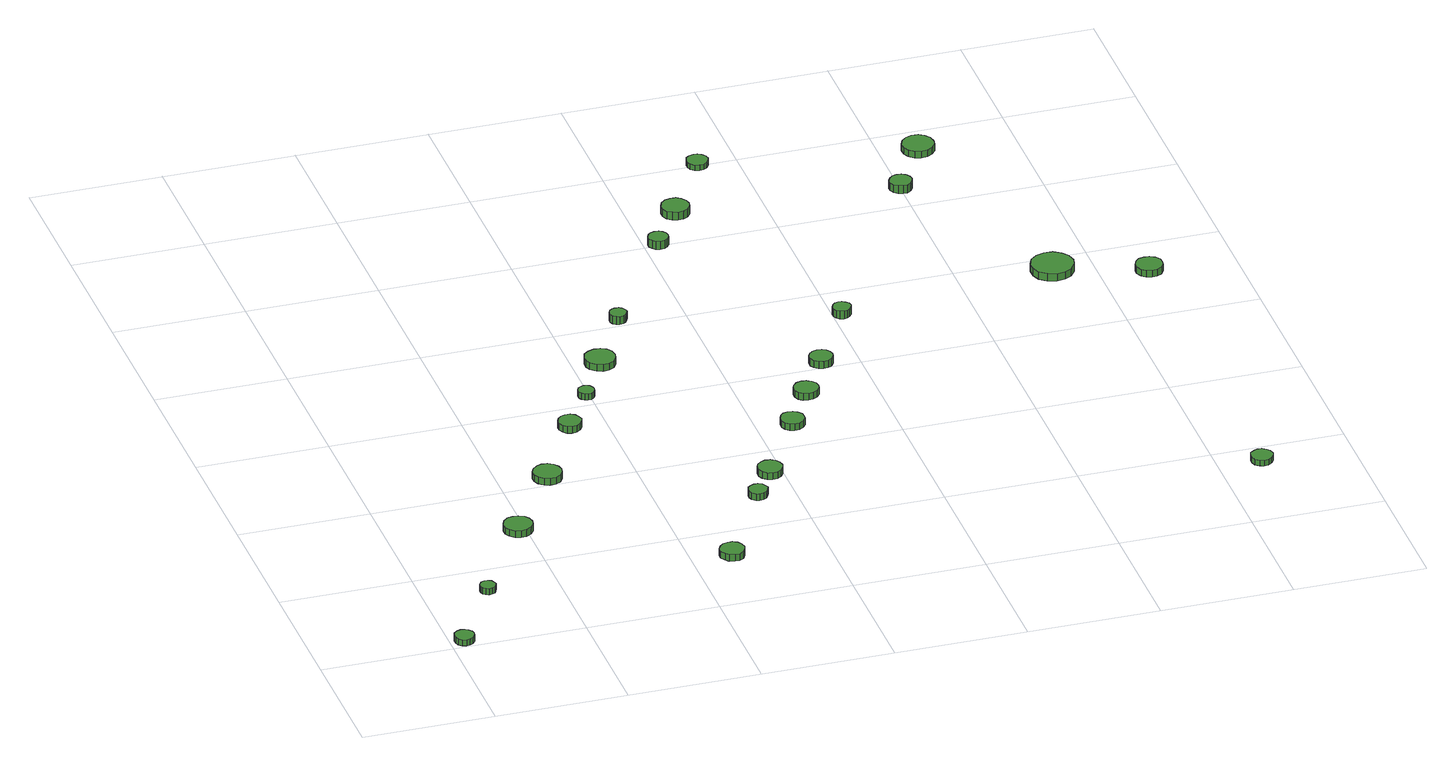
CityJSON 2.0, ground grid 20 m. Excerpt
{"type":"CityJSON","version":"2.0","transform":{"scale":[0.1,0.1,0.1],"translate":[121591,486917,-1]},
"CityObjects":{
"tree1":{"type":"SolitaryVegetationObject","attributes":{"function":"something"},"geometry":[{"type":"MultiSurface","lod":"1","boundaries":[[[0,1,2,3,4,5,6,7,8,9,10,11,12,13,14]],[[15,16,17,18,19,20,21,22,23,24,25,26,27,28,29]],[[0,29,28,1]],[[1,28,27,2]],[[2,27,26,3]],[[3,26,25,4]],[[4,25,24,5]],[[5,24,23,6]],[[6,23,22,7]],[[7,22,21,8]],[[8,21,20,9]],[[9,20,19,10]],[[10,19,18,11]],[[11,18,17,12]],[[12,17,16,13]],[[13,16,15,14]],[[14,15,29,0]]]}]},
"tree2":{"type":"SolitaryVegetationObject","attributes":{"function":"something"},"geometry":[{"type":"MultiSurface","lod":"1","boundaries":[[[30,31,32,33,34,35,36,37,38,39,40,41,42,43,44]],[[45,46,47,48,49,50,51,52,53,54,55,56,57,58,59]],[[30,59,58,31]],[[31,58,57,32]],[[32,57,56,33]],[[33,56,55,34]],[[34,55,54,35]],[[35,54,53,36]],[[36,53,52,37]],[[37,52,51,38]],[[38,51,50,39]],[[39,50,49,40]],[[40,49,48,41]],[[41,48,47,42]],[[42,47,46,43]],[[43,46,45,44]],[[44,45,59,30]]]}]},
"tree3":{"type":"SolitaryVegetationObject","attributes":{"function":"something"},"geometry":[{"type":"MultiSurface","lod":"1","boundaries":[[[60,61,62,63,64,65,66,67,68,69,70,71,72,73,74]],[[75,76,77,78,79,80,81,82,83,84,85,86,87,88,89]],[[60,89,88,61]],[[61,88,87,62]],[[62,87,86,63]],[[63,86,85,64]],[[64,85,84,65]],[[65,84,83,66]],[[66,83,82,67]],[[67,82,81,68]],[[68,81,80,69]],[[69,80,79,70]],[[70,79,78,71]],[[71,78,77,72]],[[72,77,76,73]],[[73,76,75,74]],[[74,75,89,60]]]}]},
"tree4":{"type":"SolitaryVegetationObject","attributes":{"function":"something"},"geometry":[{"type":"MultiSurface","lod":"1","boundaries":[[[90,91,92,93,94,95,96,97,98,99,100,101,102,103,104]],[[105,106,107,108,109,110,111,112,113,114,115,116,117,118,119]],[[90,119,118,91]],[[91,118,117,92]],[[92,117,116,93]],[[93,116,115,94]],[[94,115,114,95]],[[95,114,113,96]],[[96,113,112,97]],[[97,112,111,98]],[[98,111,110,99]],[[99,110,109,100]],[[100,109,108,101]],[[101,108,107,102]],[[102,107,106,103]],[[103,106,105,104]],[[104,105,119,90]]]}]},
"tree5":{"type":"SolitaryVegetationObject","attributes":{"function":"something"},"geometry":[{"type":"MultiSurface","lod":"1","boundaries":[[[120,121,122,123,124,125,126,127,128,129,130,131,132,133,134]],[[135,136,137,138,139,140,141,142,143,144,145,146,147,148,149]],[[120,149,148,121]],[[121,148,147,122]],[[122,147,146,123]],[[123,146,145,124]],[[124,145,144,125]],[[125,144,143,126]],[[126,143,142,127]],[[127,142,141,128]],[[128,141,140,129]],[[129,140,139,130]],[[130,139,138,131]],[[131,138,137,132]],[[132,137,136,133]],[[133,136,135,134]],[[134,135,149,120]]]}]},
"tree6":{"type":"SolitaryVegetationObject","attributes":{"function":"something"},"geometry":[{"type":"MultiSurface","lod":"1","boundaries":[[[150,151,152,153,154,155,156,157,158,159,160,161,162,163,164]],[[165,166,167,168,169,170,171,172,173,174,175,176,177,178,179]],[[150,179,178,151]],[[151,178,177,152]],[[152,177,176,153]],[[153,176,175,154]],[[154,175,174,155]],[[155,174,173,156]],[[156,173,172,157]],[[157,172,171,158]],[[158,171,170,159]],[[159,170,169,160]],[[160,169,168,161]],[[161,168,167,162]],[[162,167,166,163]],[[163,166,165,164]],[[164,165,179,150]]]}]},
"tree7":{"type":"SolitaryVegetationObject","attributes":{"function":"something"},"geometry":[{"type":"MultiSurface","lod":"1","boundaries":[[[180,181,182,183,184,185,186,187,188,189,190,191,192,193,194]],[[195,196,197,198,199,200,201,202,203,204,205,206,207,208,209]],[[180,209,208,181]],[[181,208,207,182]],[[182,207,206,183]],[[183,206,205,184]],[[184,205,204,185]],[[185,204,203,186]],[[186,203,202,187]],[[187,202,201,188]],[[188,201,200,189]],[[189,200,199,190]],[[190,199,198,191]],[[191,198,197,192]],[[192,197,196,193]],[[193,196,195,194]],[[194,195,209,180]]]}]},
"tree8":{"type":"SolitaryVegetationObject","attributes":{"function":"something"},"geometry":[{"type":"MultiSurface","lod":"1","boundaries":[[[210,211,212,213,214,215,216,217,218,219,220,221,222,223,224]],[[225,226,227,228,229,230,231,232,233,234,235,236,237,238,239]],[[210,239,238,211]],[[211,238,237,212]],[[212,237,236,213]],[[213,236,235,214]],[[214,235,234,215]],[[215,234,233,216]],[[216,233,232,217]],[[217,232,231,218]],[[218,231,230,219]],[[219,230,229,220]],[[220,229,228,221]],[[221,228,227,222]],[[222,227,226,223]],[[223,226,225,224]],[[224,225,239,210]]]}]},
"tree9":{"type":"SolitaryVegetationObject","attributes":{"function":"something"},"geometry":[{"type":"MultiSurface","lod":"1","boundaries":[[[240,241,242,243,244,245,246,247,248,249,250,251,252,253,254]],[[255,256,257,258,259,260,261,262,263,264,265,266,267,268,269]],[[240,269,268,241]],[[241,268,267,242]],[[242,267,266,243]],[[243,266,265,244]],[[244,265,264,245]],[[245,264,263,246]],[[246,263,262,247]],[[247,262,261,248]],[[248,261,260,249]],[[249,260,259,250]],[[250,259,258,251]],[[251,258,257,252]],[[252,257,256,253]],[[253,256,255,254]],[[254,255,269,240]]]}]},
"tree10":{"type":"SolitaryVegetationObject","attributes":{"function":"something"},"geometry":[{"type":"MultiSurface","lod":"1","boundaries":[[[270,271,272,273,274,275,276,277,278,279,280,281,282,283,284]],[[285,286,287,288,289,290,291,292,293,294,295,296,297,298,299]],[[270,299,298,271]],[[271,298,297,272]],[[272,297,296,273]],[[273,296,295,274]],[[274,295,294,275]],[[275,294,293,276]],[[276,293,292,277]],[[277,292,291,278]],[[278,291,290,279]],[[279,290,289,280]],[[280,289,288,281]],[[281,288,287,282]],[[282,287,286,283]],[[283,286,285,284]],[[284,285,299,270]]]}]},
"tree11":{"type":"SolitaryVegetationObject","attributes":{"function":"something"},"geometry":[{"type":"MultiSurface","lod":"1","boundaries":[[[300,301,302,303,304,305,306,307,308,309,310,311,312,313,314]],[[315,316,317,318,319,320,321,322,323,324,325,326,327,328,329]],[[300,329,328,301]],[[301,328,327,302]],[[302,327,326,303]],[[303,326,325,304]],[[304,325,324,305]],[[305,324,323,306]],[[306,323,322,307]],[[307,322,321,308]],[[308,321,320,309]],[[309,320,319,310]],[[310,319,318,311]],[[311,318,317,312]],[[312,317,316,313]],[[313,316,315,314]],[[314,315,329,300]]]}]},
"tree12":{"type":"SolitaryVegetationObject","attributes":{"function":"something"},"geometry":[{"type":"MultiSurface","lod":"1","boundaries":[[[330,331,332,333,334,335,336,337,338,339,340,341,342,343,344]],[[345,346,347,348,349,350,351,352,353,354,355,356,357,358,359]],[[330,359,358,331]],[[331,358,357,332]],[[332,357,356,333]],[[333,356,355,334]],[[334,355,354,335]],[[335,354,353,336]],[[336,353,352,337]],[[337,352,351,338]],[[338,351,350,339]],[[339,350,349,340]],[[340,349,348,341]],[[341,348,347,342]],[[342,347,346,343]],[[343,346,345,344]],[[344,345,359,330]]]}]},
"tree13":{"type":"SolitaryVegetationObject","attributes":{"function":"something"},"geometry":[{"type":"MultiSurface","lod":"1","boundaries":[[[360,361,362,363,364,365,366,367,368,369,370,371,372,373,374]],[[375,376,377,378,379,380,381,382,383,384,385,386,387,388,389]],[[360,389,388,361]],[[361,388,387,362]],[[362,387,386,363]],[[363,386,385,364]],[[364,385,384,365]],[[365,384,383,366]],[[366,383,382,367]],[[367,382,381,368]],[[368,381,380,369]],[[369,380,379,370]],[[370,379,378,371]],[[371,378,377,372]],[[372,377,376,373]],[[373,376,375,374]],[[374,375,389,360]]]}]},
"tree14":{"type":"SolitaryVegetationObject","attributes":{"function":"something"},"geometry":[{"type":"MultiSurface","lod":"1","boundaries":[[[390,391,392,393,394,395,396,397,398,399,400,401,402,403,404]],[[405,406,407,408,409,410,411,412,413,414,415,416,417,418,419]],[[390,419,418,391]],[[391,418,417,392]],[[392,417,416,393]],[[393,416,415,394]],[[394,415,414,395]],[[395,414,413,396]],[[396,413,412,397]],[[397,412,411,398]],[[398,411,410,399]],[[399,410,409,400]],[[400,409,408,401]],[[401,408,407,402]],[[402,407,406,403]],[[403,406,405,404]],[[404,405,419,390]]]}]},
"tree15":{"type":"SolitaryVegetationObject","attributes":{"function":"something"},"geometry":[{"type":"MultiSurface","lod":"1","boundaries":[[[420,421,422,423,424,425,426,427,428,429,430,431,432,433,434]],[[435,436,437,438,439,440,441,442,443,444,445,446,447,448,449]],[[420,449,448,421]],[[421,448,447,422]],[[422,447,446,423]],[[423,446,445,424]],[[424,445,444,425]],[[425,444,443,426]],[[426,443,442,427]],[[427,442,441,428]],[[428,441,440,429]],[[429,440,439,430]],[[430,439,438,431]],[[431,438,437,432]],[[432,437,436,433]],[[433,436,435,434]],[[434,435,449,420]]]}]},
"tree16":{"type":"SolitaryVegetationObject","attributes":{"function":"something"},"geometry":[{"type":"MultiSurface","lod":"1","boundaries":[[[450,451,452,453,454,455,456,457,458,459,460,461,462,463,464]],[[465,466,467,468,469,470,471,472,473,474,475,476,477,478,479]],[[450,479,478,451]],[[451,478,477,452]],[[452,477,476,453]],[[453,476,475,454]],[[454,475,474,455]],[[455,474,473,456]],[[456,473,472,457]],[[457,472,471,458]],[[458,471,470,459]],[[459,470,469,460]],[[460,469,468,461]],[[461,468,467,462]],[[462,467,466,463]],[[463,466,465,464]],[[464,465,479,450]]]}]},
"tree17":{"type":"SolitaryVegetationObject","attributes":{"function":"something"},"geometry":[{"type":"MultiSurface","lod":"1","boundaries":[[[480,481,482,483,484,485,486,487,488,489,490,491,492,493,494]],[[495,496,497,498,499,500,501,502,503,504,505,506,507,508,509]],[[480,509,508,481]],[[481,508,507,482]],[[482,507,506,483]],[[483,506,505,484]],[[484,505,504,485]],[[485,504,503,486]],[[486,503,502,487]],[[487,502,501,488]],[[488,501,500,489]],[[489,500,499,490]],[[490,499,498,491]],[[491,498,497,492]],[[492,497,496,493]],[[493,496,495,494]],[[494,495,509,480]]]}]},
"tree18":{"type":"SolitaryVegetationObject","attributes":{"function":"something"},"geometry":[{"type":"MultiSurface","lod":"1","boundaries":[[[510,511,512,513,514,515,516,517,518,519,520,521,522,523,524]],[[525,526,527,528,529,530,531,532,533,534,535,536,537,538,539]],[[510,539,538,511]],[[511,538,537,512]],[[512,537,536,513]],[[513,536,535,514]],[[514,535,534,515]],[[515,534,533,516]],[[516,533,532,517]],[[517,532,531,518]],[[518,531,530,519]],[[519,530,529,520]],[[520,529,528,521]],[[521,528,527,522]],[[522,527,526,523]],[[523,526,525,524]],[[524,525,539,510]]]}]},
"tree19":{"type":"SolitaryVegetationObject","attributes":{"function":"something"},"geometry":[{"type":"MultiSurface","lod":"1","boundaries":[[[540,541,542,543,544,545,546,547,548,549,550,551,552,553,554]],[[555,556,557,558,559,560,561,562,563,564,565,566,567,568,569]],[[540,569,568,541]],[[541,568,567,542]],[[542,567,566,543]],[[543,566,565,544]],[[544,565,564,545]],[[545,564,563,546]],[[546,563,562,547]],[[547,562,561,548]],[[548,561,560,549]],[[549,560,559,550]],[[550,559,558,551]],[[551,558,557,552]],[[552,557,556,553]],[[553,556,555,554]],[[554,555,569,540]]]}]},
"tree20":{"type":"SolitaryVegetationObject","attributes":{"function":"something"},"geometry":[{"type":"MultiSurface","lod":"1","boundaries":[[[570,571,572,573,574,575,576,577,578,579,580,581,582,583,584]],[[585,586,587,588,589,590,591,592,593,594,595,596,597,598,599]],[[570,599,598,571]],[[571,598,597,572]],[[572,597,596,573]],[[573,596,595,574]],[[574,595,594,575]],[[575,594,593,576]],[[576,593,592,577]],[[577,592,591,578]],[[578,591,590,579]],[[579,590,589,580]],[[580,589,588,581]],[[581,588,587,582]],[[582,587,586,583]],[[583,586,585,584]],[[584,585,599,570]]]}]},
"tree21":{"type":"SolitaryVegetationObject","attributes":{"function":"something"},"geometry":[{"type":"MultiSurface","lod":"1","boundaries":[[[600,601,602,603,604,605,606,607,608,609,610,611,612,613,614]],[[615,616,617,618,619,620,621,622,623,624,625,626,627,628,629]],[[600,629,628,601]],[[601,628,627,602]],[[602,627,626,603]],[[603,626,625,604]],[[604,625,624,605]],[[605,624,623,606]],[[606,623,622,607]],[[607,622,621,608]],[[608,621,620,609]],[[609,620,619,610]],[[610,619,618,611]],[[611,618,617,612]],[[612,617,616,613]],[[613,616,615,614]],[[614,615,629,600]]]}]},
"tree22":{"type":"SolitaryVegetationObject","attributes":{"function":"something"},"geometry":[{"type":"MultiSurface","lod":"1","boundaries":[[[630,631,632,633,634,635,636,637,638,639,640,641,642,643,644]],[[645,646,647,648,649,650,651,652,653,654,655,656,657,658,659]],[[630,659,658,631]],[[631,658,657,632]],[[632,657,656,633]],[[633,656,655,634]],[[634,655,654,635]],[[635,654,653,636]],[[636,653,652,637]],[[637,652,651,638]],[[638,651,650,639]],[[639,650,649,640]],[[640,649,648,641]],[[641,648,647,642]],[[642,647,646,643]],[[643,646,645,644]],[[644,645,659,630]]]}]},
"tree23":{"type":"SolitaryVegetationObject","attributes":{"function":"something"},"geometry":[{"type":"MultiSurface","lod":"1","boundaries":[[[660,661,662,663,664,665,666,667,668,669,670,671,672,673,674]],[[675,676,677,678,679,680,681,682,683,684,685,686,687,688,689]],[[660,689,688,661]],[[661,688,687,662]],[[662,687,686,663]],[[663,686,685,664]],[[664,685,684,665]],[[665,684,683,666]],[[666,683,682,667]],[[667,682,681,668]],[[668,681,680,669]],[[669,680,679,670]],[[670,679,678,671]],[[671,678,677,672]],[[672,677,676,673]],[[673,676,675,674]],[[674,675,689,660]]]}]}
},
"vertices":[
[36,16,16],[35,22,16],[31,27,16],[26,30,16],[20,31,16],[14,29,16],[9,25,16],[7,19,16],[7,13,16],[9,7,16],[14,3,16],[20,1,16],[26,2,16],[31,5,16],[35,10,16],[35,10,6],[31,5,6],[26,2,6],[20,1,6],[14,3,6],[9,7,6],[7,13,6],[7,19,6],[9,25,6],[14,29,6],[20,31,6],[26,30,6],[31,27,6],[35,22,6],[36,16,6],
[108,141,16],[106,146,16],[104,150,16],[99,153,16],[94,153,16],[89,151,16],[86,148,16],[84,144,16],[84,139,16],[86,134,16],[89,131,16],[94,129,16],[99,130,16],[104,132,16],[106,136,16],[106,136,6],[104,132,6],[99,130,6],[94,129,6],[89,131,6],[86,134,6],[84,139,6],[84,144,6],[86,148,6],[89,151,6],[94,153,6],[99,153,6],[104,150,6],[106,146,6],[108,141,6],
[210,292,17],[208,301,17],[203,308,17],[195,312,17],[186,313,17],[178,311,17],[171,305,17],[167,296,17],[167,287,17],[171,279,17],[178,273,17],[186,270,17],[195,271,17],[203,276,17],[208,283,17],[208,283,6],[203,276,6],[195,271,6],[186,270,6],[178,273,6],[171,279,6],[167,287,6],[167,296,6],[171,305,6],[178,311,6],[186,313,6],[195,312,6],[203,308,6],[208,301,6],[210,292,6],
[294,420,17],[292,429,17],[287,436,17],[279,441,17],[270,442,17],[262,439,17],[255,433,17],[251,425,17],[251,416,17],[255,408,17],[262,402,17],[270,399,17],[279,400,17],[287,404,17],[292,412,17],[292,412,6],[287,404,6],[279,400,6],[270,399,6],[262,402,6],[255,408,6],[251,416,6],[251,425,6],[255,433,6],[262,439,6],[270,442,6],[279,441,6],[287,436,6],[292,429,6],[294,420,6],
[479,133,17],[477,141,17],[473,147,17],[466,151,17],[459,151,17],[451,149,17],[446,144,17],[442,137,17],[442,129,17],[446,122,17],[451,117,17],[459,115,17],[466,115,17],[473,119,17],[477,126,17],[477,126,6],[473,119,6],[466,115,6],[459,115,6],[451,117,6],[446,122,6],[442,129,6],[442,137,6],[446,144,6],[451,149,6],[459,151,6],[466,151,6],[473,147,6],[477,141,6],[479,133,6],
[364,548,17],[362,555,17],[358,561,17],[352,565,17],[344,565,17],[337,563,17],[332,558,17],[329,551,17],[329,544,17],[332,537,17],[337,532,17],[344,530,17],[352,531,17],[358,535,17],[362,541,17],[362,541,6],[358,535,6],[352,531,6],[344,530,6],[337,532,6],[332,537,6],[329,544,6],[329,551,6],[332,558,6],[337,563,6],[344,565,6],[352,565,6],[358,561,6],[362,555,6],[364,548,6],
[407,625,16],[406,630,16],[403,635,16],[399,637,16],[394,638,16],[389,636,16],[385,633,16],[383,628,16],[383,623,16],[385,618,16],[389,614,16],[394,613,16],[399,613,16],[403,616,16],[406,620,16],[406,620,6],[403,616,6],[399,613,6],[394,613,6],[389,614,6],[385,618,6],[383,623,6],[383,628,6],[385,633,6],[389,636,6],[394,638,6],[399,637,6],[403,635,6],[406,630,6],[407,625,6],
[561,283,17],[559,289,17],[556,294,17],[550,297,17],[544,297,17],[539,295,17],[534,291,17],[532,286,17],[532,280,17],[534,274,17],[539,270,17],[544,268,17],[550,269,17],[556,272,17],[559,277,17],[559,277,6],[556,272,6],[550,269,6],[544,268,6],[539,270,6],[534,274,6],[532,280,6],[532,286,6],[534,291,6],[539,295,6],[544,297,6],[550,297,6],[556,294,6],[559,289,6],[561,283,6],
[464,707,17],[462,717,17],[457,725,17],[448,729,17],[439,730,17],[430,727,17],[422,721,17],[419,712,17],[419,702,17],[422,694,17],[430,687,17],[439,684,17],[448,685,17],[457,690,17],[462,698,17],[462,698,6],[457,690,6],[448,685,6],[439,684,6],[430,687,6],[422,694,6],[419,702,6],[419,712,6],[422,721,6],[430,727,6],[439,730,6],[448,729,6],[457,725,6],[462,717,6],[464,707,6],
[600,338,17],[598,346,17],[594,352,17],[587,356,17],[579,357,17],[572,354,17],[566,349,17],[563,342,17],[563,334,17],[566,327,17],[572,322,17],[579,319,17],[587,320,17],[594,324,17],[598,330,17],[598,330,6],[594,324,6],[587,320,6],[579,319,6],[572,322,6],[566,327,6],[563,334,6],[563,342,6],[566,349,6],[572,354,6],[579,357,6],[587,356,6],[594,352,6],[598,346,6],[600,338,6],
[516,816,19],[514,821,19],[511,826,19],[507,828,19],[501,829,19],[496,827,19],[492,824,19],[490,819,19],[490,813,19],[492,808,19],[496,805,19],[501,803,19],[507,804,19],[511,806,19],[514,811,19],[514,811,6],[511,806,6],[507,804,6],[501,803,6],[496,805,6],[492,808,6],[490,813,6],[490,819,6],[492,824,6],[496,827,6],[501,829,6],[507,828,6],[511,826,6],[514,821,6],[516,816,6],
[671,460,17],[670,467,17],[665,473,17],[659,477,17],[651,478,17],[644,476,17],[639,471,17],[636,464,17],[636,456,17],[639,449,17],[644,444,17],[651,442,17],[659,443,17],[665,447,17],[670,453,17],[670,453,6],[665,447,6],[659,443,6],[651,442,6],[644,444,6],[639,449,6],[636,456,6],[636,464,6],[639,471,6],[644,476,6],[651,478,6],[659,477,6],[665,473,6],[670,467,6],[671,460,6],
[716,536,17],[715,544,17],[710,550,17],[703,554,17],[696,555,17],[688,553,17],[682,547,17],[679,540,17],[679,533,17],[682,525,17],[688,520,17],[696,518,17],[703,519,17],[710,523,17],[715,529,17],[715,529,6],[710,523,6],[703,519,6],[696,518,6],[688,520,6],[682,525,6],[679,533,6],[679,540,6],[682,547,6],[688,553,6],[696,555,6],[703,554,6],[710,550,6],[715,544,6],[716,536,6],
[636,1002,20],[635,1008,20],[631,1013,20],[626,1017,20],[619,1017,20],[613,1015,20],[609,1011,20],[606,1005,20],[606,999,20],[609,993,20],[613,989,20],[619,987,20],[626,988,20],[631,991,20],[635,996,20],[635,996,7],[631,991,7],[626,988,7],[619,987,7],[613,989,7],[609,993,7],[606,999,7],[606,1005,7],[609,1011,7],[613,1015,7],[619,1017,7],[626,1017,7],[631,1013,7],[635,1008,7],[636,1002,7],
[762,614,18],[760,621,18],[756,627,18],[750,630,18],[743,631,18],[736,629,18],[730,624,18],[727,618,18],[727,610,18],[730,604,18],[736,599,18],[743,597,18],[750,598,18],[756,601,18],[760,607,18],[760,607,6],[756,601,6],[750,598,6],[743,597,6],[736,599,6],[730,604,6],[727,610,6],[727,618,6],[730,624,6],[736,629,6],[743,631,6],[750,630,6],[756,627,6],[760,621,6],[762,614,6],
[692,1081,19],[690,1089,19],[685,1096,19],[678,1101,19],[669,1101,19],[661,1099,19],[654,1093,19],[651,1085,19],[651,1076,19],[654,1068,19],[661,1063,19],[669,1060,19],[678,1061,19],[685,1065,19],[690,1072,19],[690,1072,6],[685,1065,6],[678,1061,6],[669,1060,6],[661,1063,6],[654,1068,6],[651,1076,6],[651,1085,6],[654,1093,6],[661,1099,6],[669,1101,6],[678,1101,6],[685,1096,6],[690,1089,6],[692,1081,6],
[825,728,24],[824,734,24],[820,738,24],[815,741,24],[810,742,24],[804,740,24],[800,736,24],[798,731,24],[798,725,24],[800,720,24],[804,716,24],[810,714,24],[815,715,24],[820,718,24],[824,723,24],[824,723,11],[820,718,11],[815,715,11],[810,714,11],[804,716,11],[800,720,11],[798,725,11],[798,731,11],[800,736,11],[804,740,11],[810,742,11],[815,741,11],[820,738,11],[824,734,11],[825,728,11],
[758,1199,16],[756,1206,16],[752,1211,16],[746,1215,16],[740,1215,16],[733,1213,16],[728,1209,16],[726,1203,16],[726,1196,16],[728,1190,16],[733,1185,16],[740,1183,16],[746,1184,16],[752,1187,16],[756,1193,16],[756,1193,7],[752,1187,7],[746,1184,7],[740,1183,7],[733,1185,7],[728,1190,7],[726,1196,7],[726,1203,7],[728,1209,7],[733,1213,7],[740,1215,7],[746,1215,7],[752,1211,7],[756,1206,7],[758,1199,7],
[1282,161,16],[1280,168,16],[1276,173,16],[1270,177,16],[1263,178,16],[1257,175,16],[1251,171,16],[1249,164,16],[1249,158,16],[1251,151,16],[1257,146,16],[1263,144,16],[1270,145,16],[1276,149,16],[1280,154,16],[1280,154,7],[1276,149,7],[1270,145,7],[1263,144,7],[1257,146,7],[1251,151,7],[1249,158,7],[1249,164,7],[1251,171,7],[1257,175,7],[1263,178,7],[1270,177,7],[1276,173,7],[1280,168,7],[1282,161,7],
[1017,1047,22],[1015,1054,22],[1011,1060,22],[1005,1063,22],[998,1064,22],[991,1062,22],[986,1057,22],[983,1051,22],[983,1044,22],[986,1037,22],[991,1033,22],[998,1031,22],[1005,1031,22],[1011,1035,22],[1015,1041,22],[1015,1041,9],[1011,1035,9],[1005,1031,9],[998,1031,9],[991,1033,9],[986,1037,9],[983,1044,9],[983,1051,9],[986,1057,9],[991,1062,9],[998,1064,9],[1005,1063,9],[1011,1060,9],[1015,1054,9],[1017,1047,9],
[1171,765,18],[1168,778,18],[1160,788,18],[1149,795,18],[1136,796,18],[1123,792,18],[1113,784,18],[1108,771,18],[1108,758,18],[1113,746,18],[1123,738,18],[1136,733,18],[1149,735,18],[1160,741,18],[1168,752,18],[1168,752,6],[1160,741,6],[1149,735,6],[1136,733,6],[1123,738,6],[1113,746,6],[1108,758,6],[1108,771,6],[1113,784,6],[1123,792,6],[1136,796,6],[1149,795,6],[1160,788,6],[1168,778,6],[1171,765,6],
[1080,1146,18],[1078,1156,18],[1072,1164,18],[1064,1169,18],[1054,1170,18],[1045,1167,18],[1037,1160,18],[1033,1151,18],[1033,1141,18],[1037,1132,18],[1045,1125,18],[1054,1122,18],[1064,1123,18],[1072,1128,18],[1078,1136,18],[1078,1136,7],[1072,1128,7],[1064,1123,7],[1054,1122,7],[1045,1125,7],[1037,1132,7],[1033,1141,7],[1033,1151,7],[1037,1160,7],[1045,1167,7],[1054,1170,7],[1064,1169,7],[1072,1164,7],[1078,1156,7],[1080,1146,7],
[1292,725,16],[1291,733,16],[1286,740,16],[1278,744,16],[1270,745,16],[1262,743,16],[1256,737,16],[1252,729,16],[1252,721,16],[1256,713,16],[1262,708,16],[1270,705,16],[1278,706,16],[1286,710,16],[1291,717,16],[1291,717,5],[1286,710,5],[1278,706,5],[1270,705,5],[1262,708,5],[1256,713,5],[1252,721,5],[1252,729,5],[1256,737,5],[1262,743,5],[1270,745,5],[1278,744,5],[1286,740,5],[1291,733,5],[1292,725,5]
]}
